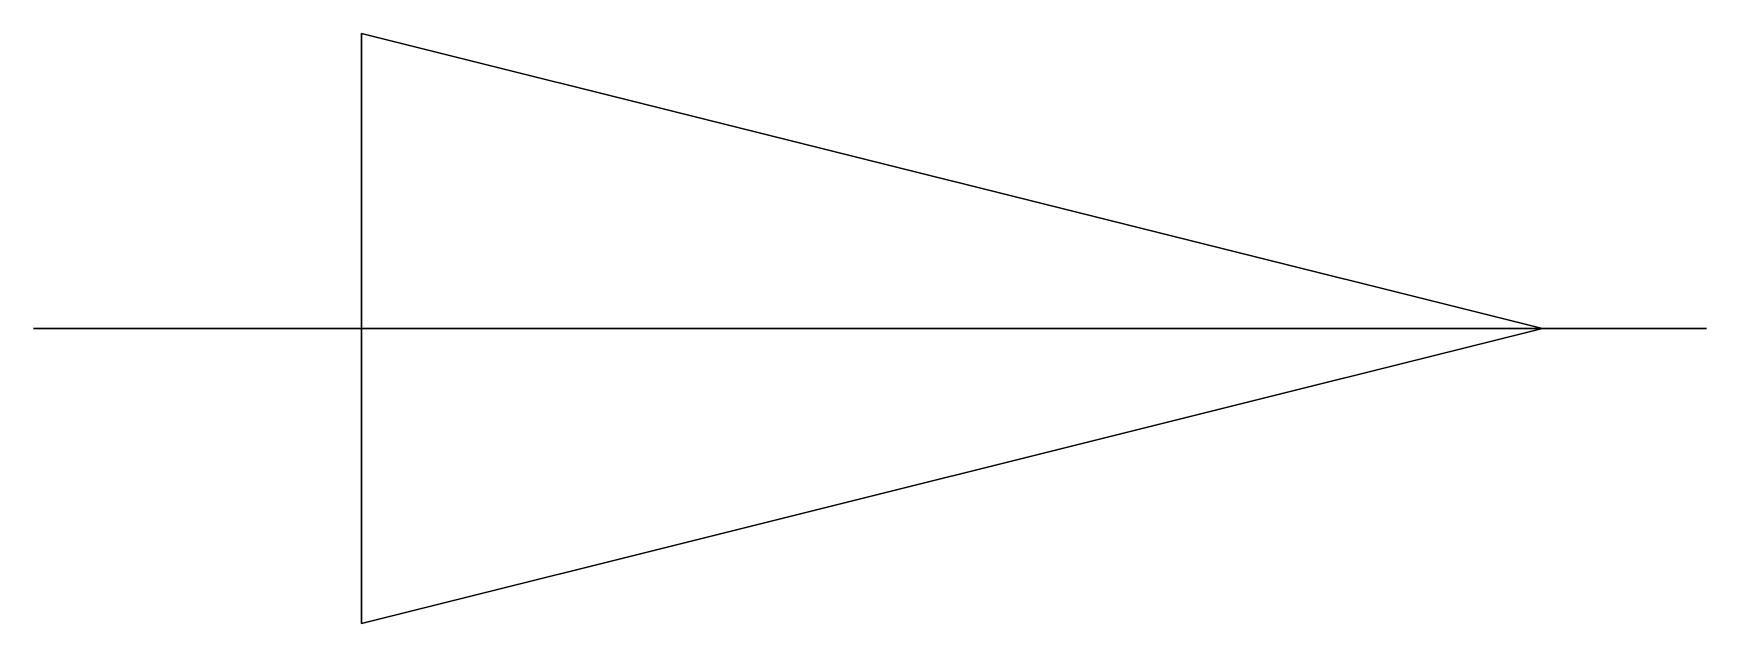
# Model space of a CAD drawing. Header units: millimetres. Extents: x -3034 to 15770, y -2134 to 3720.
# Drawn here: x 15320.4 to 15770.2, y -4.4 to 154.4 of the extents above; entities that cross this region are included whole.
import ezdxf

# ---------------------------------------------------------------- set-up
doc = ezdxf.new("R2010")
doc.units = ezdxf.units.MM
doc.layers.add('FLOW_OUTLET', color=5, linetype='Continuous')

msp = doc.modelspace()

# ---------------------------------------------------------------- linework, layer by layer
at = {"layer": 'FLOW_OUTLET', "color": 5, "lineweight": 30}
for p, q in [((15408.61, 154.38), (15726.11, 75)), ((15408.61, -4.37), (15408.61, 154.38)), ((15408.61, 154.38), (15726.11, 75)), ((15408.61, -4.37), (15408.61, 154.38)), ((15320.42, 75), (15770.21, 75)), ((15320.42, 75), (15770.21, 75)), ((15408.61, -4.37), (15726.11, 75)), ((15408.61, -4.37), (15726.11, 75))]:
    msp.add_line(p, q, dxfattribs=at)

doc.saveas('drawing.dxf')
